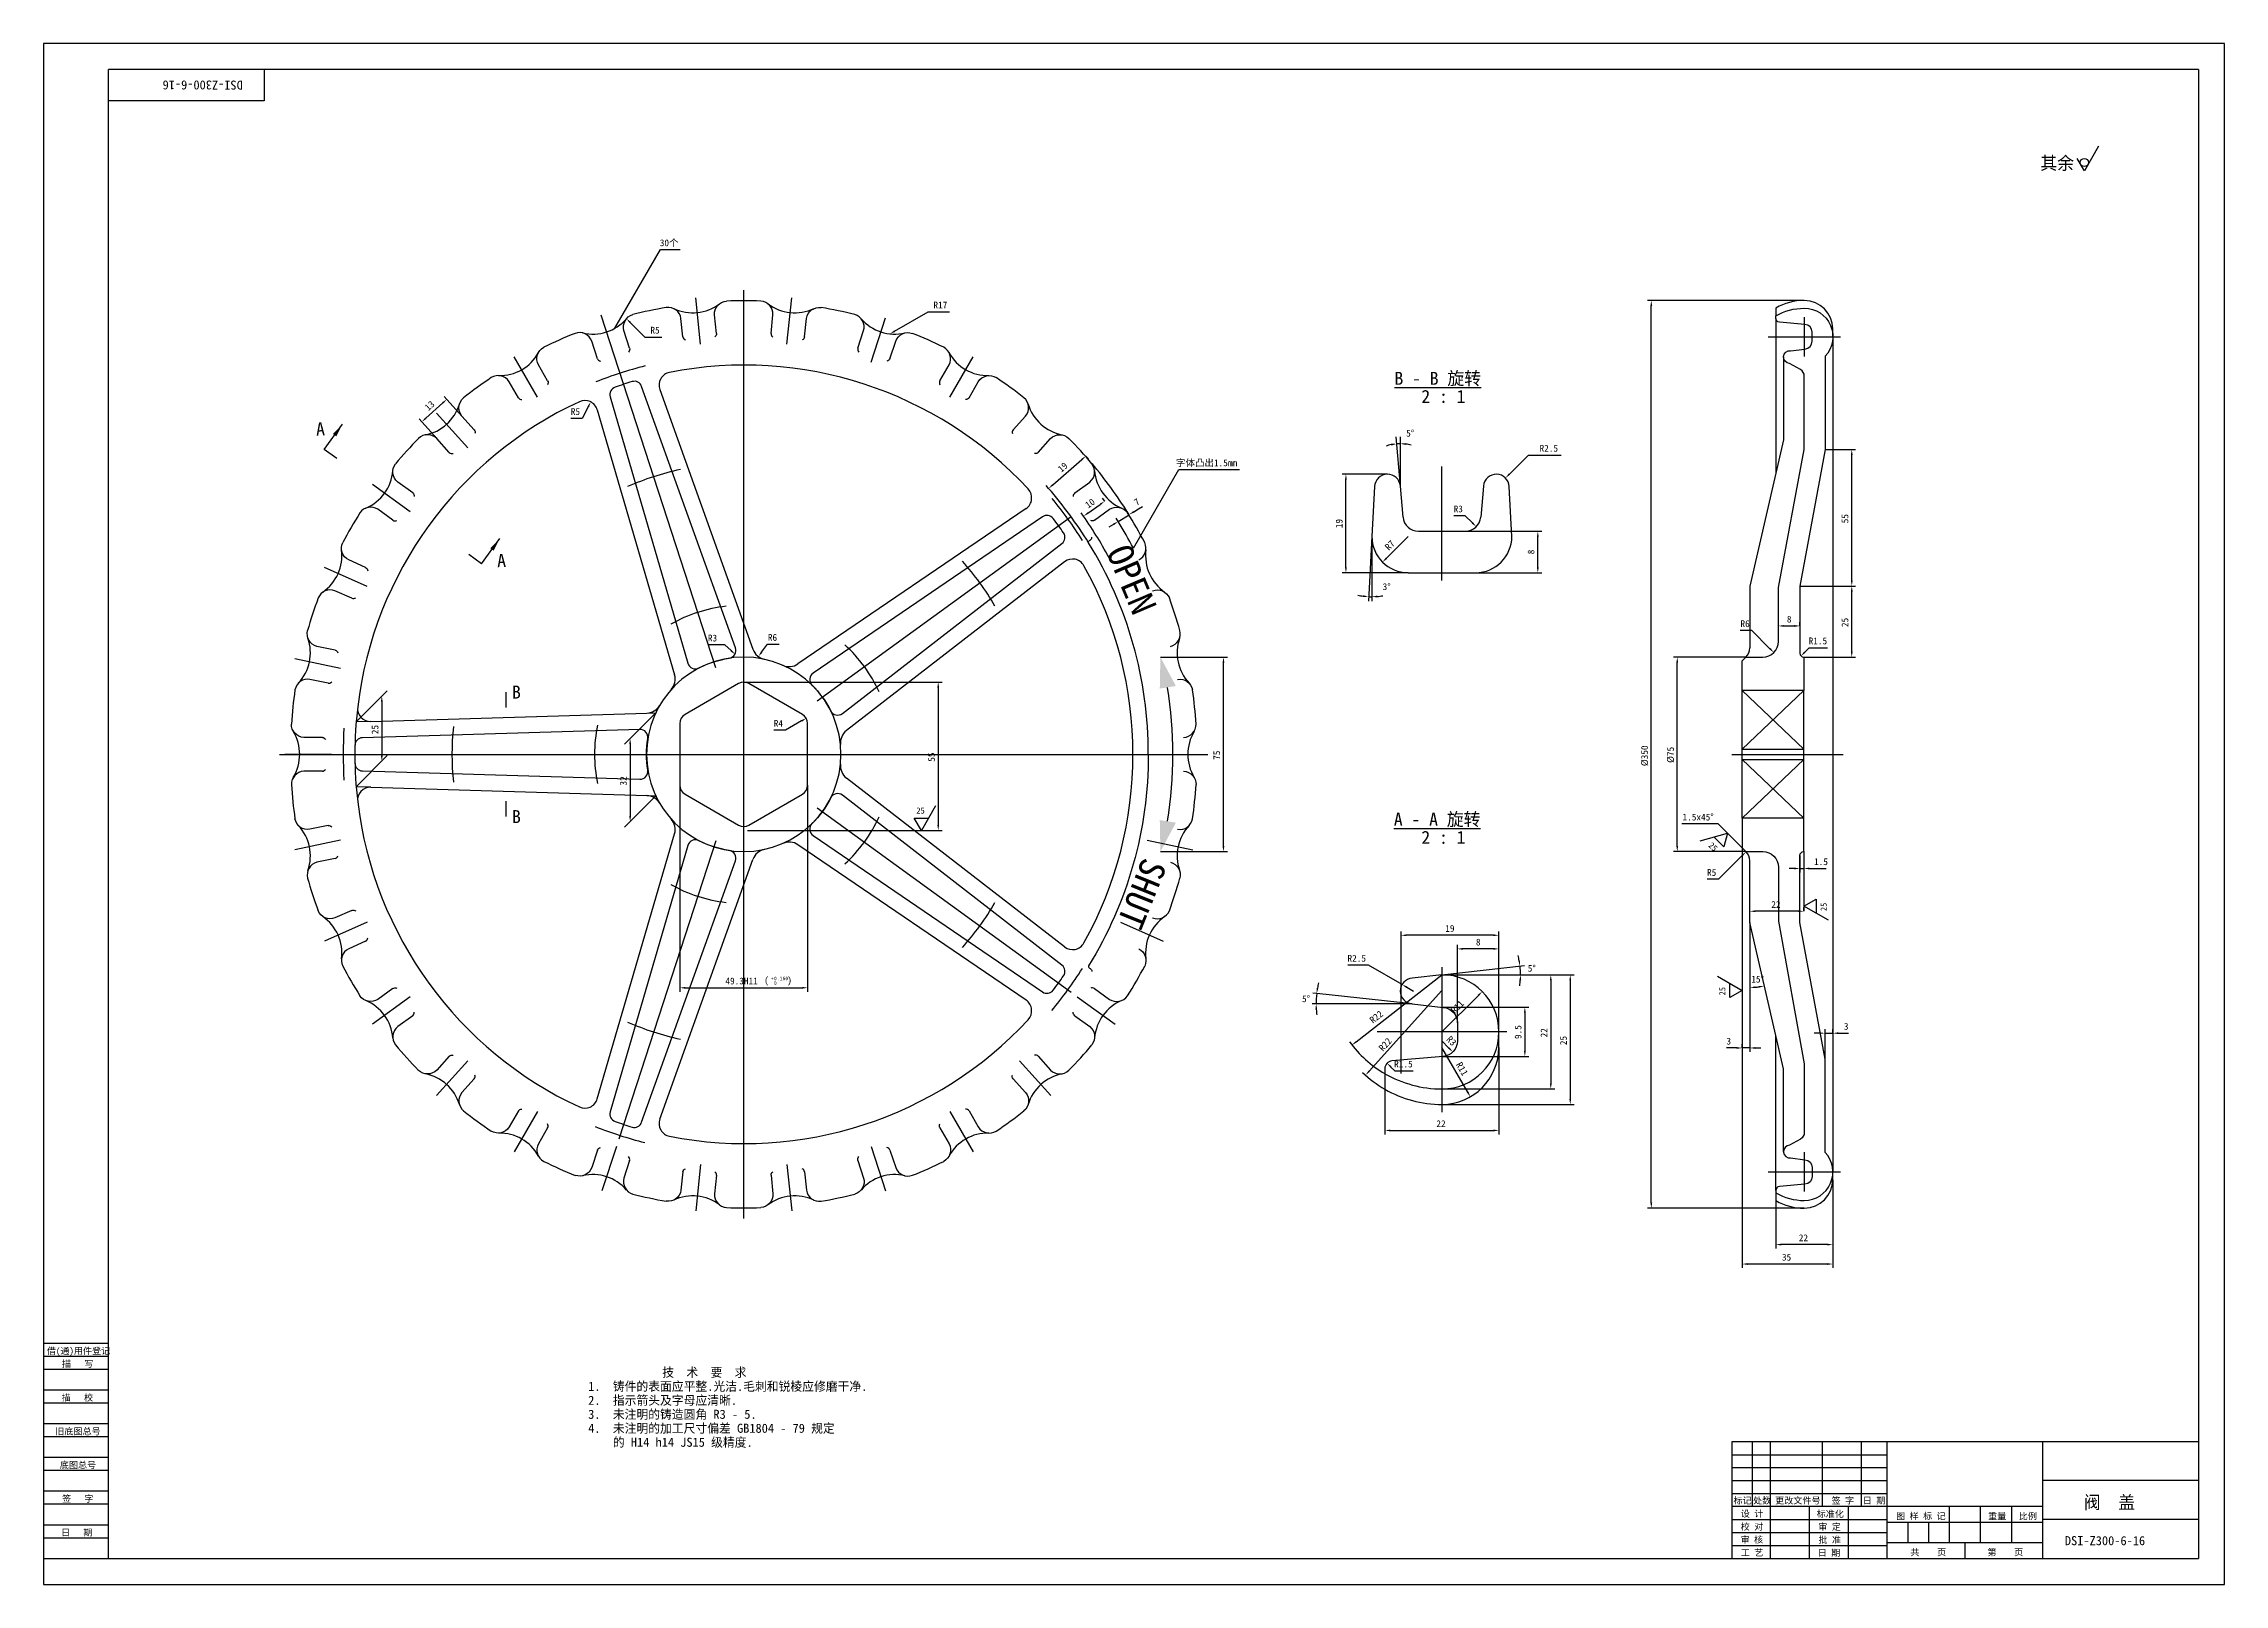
# Model space of a CAD drawing. Header units: metres. Extents: x 0 to 841, y 0 to 594.
import ezdxf

# ---------------------------------------------------------------- set-up
doc = ezdxf.new("R2010")
doc.units = ezdxf.units.M
for name, color, linetype in [('B', 3, 'Continuous'), ('C', 6, 'Continuous'), ('D', 1, 'Continuous'), ('FL', 5, 'Continuous'), ('T', 7, 'Continuous'), ('TL', 4, 'Continuous')]:
    doc.layers.add(name, color=color, linetype=linetype)

# ---------------------------------------------------------------- blocks, each defined once
blk = doc.blocks.new('TUKUN1')
at = {"layer": 'FL'}
for p, q in [((841, 594), (0, 594)), ((0, 594), (0, 0)), ((841, 0), (841, 594)), ((0, 83), (25, 83)), ((0, 75), (25, 75)), ((0, 70), (25, 70)), ((0, 62), (25, 62)), ((0, 57), (25, 57)), ((659, 30), (659, 55)), ((666, 10), (666, 55)), ((686, 30), (686, 55)), ((701, 30), (701, 55)), ((0, 49), (25, 49)), ((0, 44), (25, 44)), ((651, 50), (711, 50)), ((651, 45), (711, 45)), ((0, 36), (25, 36)), ((651, 40), (711, 40)), ((651, 35), (711, 35)), ((0, 31), (25, 31)), ((696, 10), (696, 30)), ((0, 23), (25, 23)), ((0, 18), (25, 18)), ((651, 25), (711, 25)), ((651, 20), (711, 20)), ((651, 15), (711, 15)), ((0, 0), (841, 0))]:
    blk.add_line(p, q, dxfattribs=at)
at = {"layer": 'TL'}
for p, q in [((831, 584), (25, 584)), ((25, 10), (25, 584)), ((85, 584), (85, 572)), ((831, 584), (831, 10)), ((85, 572), (25, 572)), ((0, 93), (25, 93)), ((0, 88), (25, 88)), ((831, 55), (651, 55)), ((651, 55), (651, 10)), ((711, 10), (711, 55)), ((771, 10), (771, 55)), ((831, 40), (771, 40)), ((771, 30), (651, 30)), ((681, 10), (681, 30)), ((735, 16), (735, 30)), ((747, 16), (747, 30)), ((759, 16), (759, 30)), ((711, 24), (771, 24)), ((719, 16), (719, 24)), ((727, 16), (727, 24)), ((831, 25), (771, 25)), ((0, 10), (831, 10)), ((771, 16), (711, 16)), ((741, 10), (741, 16))]:
    blk.add_line(p, q, dxfattribs=at)
at = {"layer": 'T'}
for s, p in [('借(通)用件登记', (1.26, 88.76)), ('描   写', (7.09, 83.76)), ('描   校', (6.98, 70.76)), ('旧底图总号', (4.52, 57.76)), ('底图总号', (6.25, 44.76)), ('签   字', (7.1, 31.76)), ('标记', (651.71, 31.07)), ('处数', (659.22, 31.07)), ('更改文件号', (667.75, 31.07)), ('签 字', (689.53, 31.07)), ('日 期', (701.57, 31.07)), ('设 计', (654.5, 25.99)), ('标准化', (683.77, 25.93)), ('图 样 标 记', (714.4, 25.04)), ('重量', (749.88, 25.04)), ('比例', (761.7, 25.04)), ('日   期', (6.72, 18.76)), ('校 对', (654.48, 20.99)), ('审 核', (654.41, 15.99)), ('批 准', (684.46, 15.93)), ('审 定', (684.39, 20.93)), ('工 艺', (654.52, 10.99)), ('日 期', (684.18, 10.93)), ('共    页', (719.91, 11.13)), ('第    页', (749.62, 11.13))]:
    blk.add_text(s, height=2.5, dxfattribs=at).set_placement(p)

msp = doc.modelspace()

# ---------------------------------------------------------------- linework, layer by layer
at = {"layer": 'B'}
for points in [[(230.63, 461.83, 0.4), (226.94, 463.69, 0.01), (220.38, 461.55, 0.4), (218.49, 457.88), (248.47, 355.11, 0.47), (252.73, 353.29, -0.08), (264.4, 357.08, 0.47), (266.78, 361.06)], [(392.72, 401.27, 0.4), (393.35, 405.35, 0.01), (389.29, 410.94, 0.4), (385.22, 411.6), (296.74, 351.32, 0.47), (296.32, 346.71, -0.08), (303.54, 336.78, 0.47), (308.05, 335.75)], [(122.95, 326.38, 0.4), (120.04, 323.45, 0.01), (120.04, 316.55, 0.4), (122.95, 313.62), (229.95, 310.38, 0.47), (233.01, 313.87, -0.08), (233.01, 326.13, 0.47), (229.95, 329.62)], [(385.22, 228.4, 0.4), (389.29, 229.06, 0.01), (393.35, 234.65, 0.4), (392.72, 238.73), (308.05, 304.25, 0.47), (303.54, 303.22, -0.08), (296.32, 293.29, 0.47), (296.74, 288.68)], [(218.49, 182.12, 0.4), (220.38, 178.45, 0.01), (226.94, 176.31, 0.4), (230.63, 178.17), (266.78, 278.94, 0.47), (264.4, 282.92, -0.08), (252.73, 286.71, 0.47), (248.47, 284.89)]]:
    msp.add_lwpolyline(points, format="xyb", close=True, dxfattribs=at)
at = {"layer": 'C'}
for points in [[(270, 141), (270, 499)], [(259.18, 353.29), (214.99, 489.29)], [(253.38, 478.13), (251.5, 496.03)], [(286.62, 478.13), (288.5, 496.03)], [(319.13, 471.22), (324.7, 488.34)], [(679, 488.6), (679, 473.4)], [(665, 481), (693, 481)], [(190.5, 457.7), (181.5, 473.29)], [(349.5, 457.7), (358.5, 473.29)], [(163.61, 438.16), (151.56, 451.54)], [(539.23, 387), (539.23, 431)], [(141.37, 413.46), (126.8, 424.04)], [(298.32, 340.57), (396.21, 411.69)], [(124.75, 384.67), (108.3, 391.99)], [(114.47, 353.06), (96.87, 356.8)], [(91, 320), (449, 320)], [(111, 320), (93, 320)], [(429, 320), (447, 320)], [(651, 320), (694, 320)], [(298.32, 299.43), (396.21, 228.31)], [(114.47, 286.94), (96.87, 283.2)], [(259.18, 286.71), (221.79, 171.64)], [(425.53, 286.94), (443.13, 283.2)], [(124.75, 255.33), (108.3, 248.01)], [(415.25, 255.33), (431.7, 248.01)], [(539.23, 238), (539.23, 182)], [(141.37, 226.54), (126.8, 215.96)], [(398.63, 226.54), (413.2, 215.96)], [(564.23, 213), (514.23, 213)], [(163.61, 201.84), (151.56, 188.46)], [(376.39, 201.84), (388.44, 188.46)], [(190.5, 182.3), (181.5, 166.71)], [(349.5, 182.3), (358.5, 166.71)], [(220.87, 168.78), (215.3, 151.66)], [(319.13, 168.78), (324.7, 151.66)], [(253.38, 161.87), (251.5, 143.97)], [(286.62, 161.87), (288.5, 143.97)], [(679, 166.6), (679, 151.4)], [(665, 159), (693, 159)]]:
    msp.add_lwpolyline(points, dxfattribs=at)
at = {"layer": 'D'}
for p, q in [((787, 545), (784.27, 549.73)), ((792.46, 554.46), (787, 545)), ((220.34, 484.28), (237.84, 514.59)), ((237.84, 514.59), (237.84, 514.59)), ((237.84, 514.59), (245.54, 514.59)), ((328.2, 483.15), (341.11, 490.6)), ((341.11, 490.6), (343.21, 490.6)), ((343.21, 490.6), (349.4, 490.6)), ((679, 495), (618.5, 495)), ((620, 147.1), (620, 492.9)), ((226.25, 486.48), (231.84, 480.89)), ((231.84, 480.89), (233.94, 480.89)), ((233.94, 480.89), (238.38, 480.89)), ((153.93, 455.48), (147.39, 449.59)), ((161.31, 450.42), (154.49, 458)), ((151.65, 441.72), (144.83, 449.3)), ((207.75, 449.51), (203.31, 449.51)), ((210.04, 454), (207.75, 449.51)), ((523.21, 423.44), (521.56, 442.36)), ((523.21, 423.44), (523.21, 442.44)), ((687, 437.5), (698.8, 437.5)), ((389.17, 423.89), (400.33, 433.62)), ((401.91, 435), (402.9, 433.87)), ((420.29, 399.45), (437.79, 429.76)), ((437.79, 429.76), (437.79, 429.76)), ((437.79, 429.76), (461.22, 429.76)), ((565.25, 428.02), (572.6, 435.37)), ((572.6, 435.37), (574.7, 435.37)), ((574.7, 435.37), (585.27, 435.37)), ((697.3, 386.98), (697.3, 435.4)), ((387.59, 422.51), (386.6, 423.64)), ((518.23, 428), (500.73, 428)), ((502.23, 392.1), (502.23, 425.9)), ((401.03, 411.83), (400.17, 413.05)), ((402.75, 413.03), (407.5, 416.36)), ((409.22, 417.57), (408.35, 418.79)), ((414.37, 409.76), (418.61, 412.4)), ((418.61, 412.4), (417.82, 413.68)), ((420.4, 413.51), (422.18, 414.62)), ((422.18, 414.62), (423.72, 415.58)), ((412.59, 408.66), (410.8, 407.55)), ((414.37, 409.76), (413.58, 411.04)), ((512.23, 404), (510.92, 379.03)), ((512.23, 404), (512.23, 379)), ((517.82, 395.59), (526.23, 404)), ((548.22, 412), (543.78, 412)), ((550.98, 409.24), (548.22, 412)), ((548.22, 406), (577.73, 406)), ((576.23, 392.1), (576.23, 403.9)), ((526.23, 390), (500.73, 390)), ((552.23, 390), (577.73, 390)), ((677.3, 384.88), (698.8, 384.88)), ((677.3, 384.88), (698.8, 384.88)), ((697.3, 359.6), (697.3, 382.78)), ((669, 369.5), (669, 371)), ((677.3, 369.5), (677.3, 371)), ((260.62, 362.21), (256.18, 362.21)), ((262.72, 362.21), (260.62, 362.21)), ((265.15, 359.97), (262.72, 362.21)), ((276.88, 359.38), (279.17, 362.46)), ((279.17, 362.46), (283.61, 362.46)), ((658.76, 367.74), (654.31, 367.74)), ((665.76, 360.74), (658.76, 367.74)), ((671.1, 369.5), (675.2, 369.5)), ((430.68, 357.5), (456.5, 357.5)), ((455, 284.6), (455, 355.4)), ((656.5, 357.5), (628.5, 357.5)), ((630, 284.6), (630, 355.4)), ((678.8, 357.5), (698.8, 357.5)), ((679.23, 359.42), (680.92, 361.12)), ((680.92, 361.12), (687.99, 361.12)), ((270, 347.84), (346.5, 347.84)), ((345, 345.74), (345, 292.79)), ((120.52, 332.5), (132.54, 344.52)), ((130.42, 340.3), (130.42, 319.5)), ((236.08, 336), (224.06, 323.98)), ((286.15, 329.32), (281.58, 329.32)), ((292.3, 332.87), (286.15, 329.32)), ((226.19, 324), (226.19, 296.2)), ((120.52, 307.5), (132.54, 319.52)), ((236.08, 304), (224.06, 291.98)), ((245.35, 308.08), (245.35, 228.5)), ((294.65, 308.08), (294.65, 228.5)), ((338.49, 290.69), (335.76, 295.42)), ((335.76, 295.42), (341.23, 295.42)), ((343.96, 300.16), (338.49, 290.69)), ((271.46, 290.69), (346.5, 290.69)), ((645.81, 293.19), (631.74, 293.19)), ((638.84, 286.64), (649.34, 289.66)), ((648.02, 284.36), (644.09, 288.15)), ((655, 284), (645.81, 293.19)), ((645.81, 293.19), (645.81, 293.19)), ((649.34, 289.66), (648.02, 284.36)), ((430.68, 282.5), (456.5, 282.5)), ((656.5, 282.5), (628.5, 282.5)), ((655.05, 280.98), (645.93, 271.86)), ((655, 284), (655, 122)), ((677.3, 281), (677.3, 274.5)), ((678.8, 282.5), (678.8, 259.5)), ((678.8, 282.5), (678.8, 274.5)), ((645.93, 271.86), (641.49, 271.86)), ((675.2, 276), (673.1, 276)), ((677.3, 276), (678.8, 276)), ((680.9, 276), (683, 276)), ((683, 276), (687.44, 276)), ((658, 259.5), (658, 261)), ((678.8, 261.5), (683.53, 264.23)), ((688.27, 256.04), (678.8, 261.5)), ((678.8, 259.5), (678.8, 261)), ((683.53, 264.23), (683.53, 258.77)), ((658, 255.12), (658, 205.3)), ((676.7, 259.5), (660.1, 259.5)), ((523.48, 197), (523.48, 251.75)), ((559.13, 250.25), (525.58, 250.25)), ((545.23, 216.52), (545.23, 246.5)), ((559.13, 245), (547.33, 245)), ((561.23, 213), (561.23, 251.75)), ((561.23, 213), (561.23, 246.5)), ((510.91, 238.75), (502.97, 238.75)), ((523.9, 231.25), (510.91, 238.75)), ((539.23, 235), (571.04, 238.53)), ((247.45, 230), (292.55, 230)), ((491.02, 227.81), (489.47, 227.98)), ((527.79, 223.77), (491.02, 227.81)), ((506.21, 209.2), (539.23, 235)), ((511.19, 197.86), (539.23, 229)), ((525.72, 230.2), (528.23, 228.75)), ((539.23, 235), (582.73, 235)), ((539.23, 235), (590.23, 235)), ((553.3, 227.07), (539.23, 213)), ((581.23, 232.9), (581.23, 193.1)), ((588.73, 232.9), (588.73, 187.1)), ((645.54, 234.46), (655, 229)), ((650.27, 226.27), (650.27, 231.73)), ((655, 229), (650.27, 226.27)), ((491.79, 223.77), (489.24, 223.77)), ((527.79, 223.77), (491.79, 223.77)), ((539.23, 222.5), (572.73, 222.5)), ((571.23, 220.4), (571.23, 205.6)), ((684.9, 212.5), (682.8, 212.5)), ((687, 202.5), (687, 214)), ((687, 212.5), (690, 212.5)), ((690, 212.5), (690, 214)), ((692.1, 212.5), (694.2, 212.5)), ((694.2, 212.5), (696.02, 212.5)), ((541.97, 206.75), (539.23, 209.52)), ((549.18, 189.77), (539.23, 207)), ((539.23, 203.5), (572.73, 203.5)), ((561.23, 207), (561.23, 173.5)), ((650.8, 206.8), (648.98, 206.8)), ((652.9, 206.8), (650.8, 206.8)), ((655, 206.8), (655, 208.3)), ((658, 206.8), (655, 206.8)), ((660.1, 206.8), (662.2, 206.8)), ((519.59, 199.46), (521.08, 197.98)), ((521.08, 197.98), (528.15, 197.98)), ((517.23, 190.89), (517.23, 173.5)), ((539.23, 191), (582.73, 191)), ((539.23, 185), (590.23, 185)), ((519.33, 175), (559.13, 175)), ((690, 156), (690, 129.5)), ((690, 156), (690, 122)), ((679, 145), (618.5, 145)), ((668, 147.95), (668, 129.5)), ((687.9, 131), (670.1, 131)), ((687.9, 123.5), (657.1, 123.5))]:
    msp.add_line(p, q, dxfattribs=at)
for points in [[(108.2, 437.56), (115.25, 447.26)], [(113.05, 434.03), (108.2, 437.56)], [(168.87, 393.47), (164.02, 397)], [(168.87, 393.47), (175.93, 403.18)], [(178.3, 344), (178.3, 338)], [(178.3, 302), (178.3, 296)]]:
    msp.add_lwpolyline(points, dxfattribs=at)
msp.add_circle((787, 548.15), 1.58, dxfattribs=at)
for centre, radius, start, end in [((523.21, 423.44), 16.33, 102.37, 109.75), ((523.21, 423.44), 16.33, 90, 95), ((523.21, 423.44), 16.33, 75.25, 82.63), ((512.23, 404), 23.24, 256.64, 261.82), ((512.23, 404), 23.24, 267, 270), ((512.23, 404), 23.24, 275.18, 280.36), ((539.23, 235), 30.32, 10.3, 14.27), ((539.23, 235), 30.32, 0, 6.33), ((527.79, 223.77), 37.05, 173.73, 180), ((527.79, 223.77), 37.05, 167.23, 170.48), ((539.23, 235), 30.32, 352.06, 356.03), ((658, 255.12), 25, 274.81, 278.19), ((527.79, 223.77), 37.05, 183.25, 186.5), ((539.23, 235), 44, 216, 240), ((539.23, 229), 44, 226, 240)]:
    msp.add_arc(centre, radius, start, end, dxfattribs=at)
for points in [[(226, 486.23), (226.5, 486.73), (224.77, 487.96)], [(619.65, 492.9), (620.35, 492.9), (620, 495)], [(328.38, 482.84), (328.03, 483.45), (326.38, 482.1)], [(153.7, 455.74), (154.16, 455.22), (155.49, 456.89)], [(210.35, 453.84), (209.73, 454.16), (210.99, 455.87)], [(112.87, 442.59), (115.25, 447.26), (111.54, 443.55)], [(147.16, 449.85), (147.63, 449.33), (145.83, 448.19)], [(519.66, 439.73), (519.77, 439.04), (521.79, 439.7)], [(525.29, 439.28), (525.33, 439.98), (523.21, 439.77)], [(696.95, 435.4), (697.65, 435.4), (697.3, 437.5)], [(400.1, 433.88), (400.56, 433.35), (401.91, 435)], [(388.94, 424.16), (389.4, 423.63), (387.59, 422.51)], [(501.88, 425.9), (502.58, 425.9), (502.23, 428)], [(565.5, 427.77), (565, 428.27), (563.76, 426.54)], [(402.55, 413.32), (402.95, 412.74), (401.03, 411.83)], [(407.3, 416.65), (407.7, 416.07), (409.22, 417.57)], [(420.21, 413.81), (420.58, 413.22), (418.61, 412.4)], [(412.4, 408.95), (412.77, 408.36), (414.37, 409.76)], [(550.73, 408.99), (551.23, 409.49), (552.47, 407.76)], [(575.88, 403.9), (576.58, 403.9), (576.23, 406)], [(173.54, 398.5), (175.93, 403.18), (172.21, 399.47)], [(518.06, 395.34), (517.57, 395.83), (516.33, 394.1)], [(501.88, 392.1), (502.58, 392.1), (502.23, 390)], [(575.88, 392.1), (576.58, 392.1), (576.23, 390)], [(696.95, 386.98), (697.65, 386.98), (697.3, 384.88)], [(508.96, 381.35), (508.89, 380.65), (511.01, 380.8)], [(514.34, 380.51), (514.31, 381.21), (512.23, 380.76)], [(696.95, 382.78), (697.65, 382.78), (697.3, 384.88)], [(671.1, 369.85), (671.1, 369.15), (669, 369.5)], [(675.2, 369.85), (675.2, 369.15), (677.3, 369.5)], [(265.38, 360.23), (264.91, 359.71), (266.69, 358.54)], [(277.16, 359.17), (276.6, 359.59), (275.63, 357.69)], [(454.65, 355.4), (455.35, 355.4), (455, 357.5)], [(629.65, 355.4), (630.35, 355.4), (630, 357.5)], [(665.51, 360.49), (666.01, 360.99), (667.24, 359.26)], [(679.47, 359.18), (678.98, 359.67), (677.74, 357.94)], [(696.95, 359.6), (697.65, 359.6), (697.3, 357.5)], [(344.65, 345.74), (345.35, 345.74), (345, 347.84)], [(130.07, 340.3), (130.77, 340.3), (130.42, 342.4)], [(292.47, 332.57), (292.12, 333.18), (294.11, 333.92)], [(225.84, 324), (226.54, 324), (226.19, 326.1)], [(130.07, 319.5), (130.77, 319.5), (130.42, 317.4)], [(225.84, 296.2), (226.54, 296.2), (226.19, 294.1)], [(344.65, 292.79), (345.35, 292.79), (345, 290.69)], [(454.65, 284.6), (455.35, 284.6), (455, 282.5)], [(629.65, 284.6), (630.35, 284.6), (630, 282.5)], [(655.3, 280.73), (654.8, 281.23), (656.54, 282.46)], [(675.2, 276.35), (675.2, 275.65), (677.3, 276)], [(680.9, 276.35), (680.9, 275.65), (678.8, 276)], [(660.1, 259.85), (660.1, 259.15), (658, 259.5)], [(676.7, 259.85), (676.7, 259.15), (678.8, 259.5)], [(525.58, 250.6), (525.58, 249.9), (523.48, 250.25)], [(547.33, 245.35), (547.33, 244.65), (545.23, 245)], [(559.13, 250.6), (559.13, 249.9), (561.23, 250.25)], [(559.13, 245.35), (559.13, 244.65), (561.23, 245)], [(569.41, 240.47), (568.71, 240.37), (569.36, 238.34)], [(247.45, 230.35), (247.45, 229.65), (245.35, 230)], [(292.55, 230.35), (292.55, 229.65), (294.65, 230)], [(491.6, 229.85), (490.9, 229.95), (490.96, 227.82)], [(525.54, 229.9), (525.89, 230.5), (523.9, 231.25)], [(553.55, 226.82), (553.05, 227.32), (554.79, 228.56)], [(569.13, 232.91), (569.83, 232.89), (569.55, 235)], [(580.88, 232.9), (581.58, 232.9), (581.23, 235)], [(588.38, 232.9), (589.08, 232.9), (588.73, 235)], [(660.11, 229.85), (660.08, 230.55), (658, 230.12)], [(661.5, 230.71), (661.62, 230.03), (663.62, 230.76)], [(490.45, 221.66), (491.15, 221.68), (490.74, 223.77)], [(570.88, 220.4), (571.58, 220.4), (571.23, 222.5)], [(684.9, 212.85), (684.9, 212.15), (687, 212.5)], [(692.1, 212.85), (692.1, 212.15), (690, 212.5)], [(506.43, 208.93), (506, 209.48), (504.56, 207.91)], [(541.72, 206.5), (542.22, 207), (543.45, 205.26)], [(570.88, 205.6), (571.58, 205.6), (571.23, 203.5)], [(652.9, 207.15), (652.9, 206.45), (655, 206.8)], [(660.1, 207.15), (660.1, 206.45), (658, 206.8)], [(511.45, 197.63), (510.93, 198.1), (509.79, 196.3)], [(519.35, 199.22), (519.84, 199.71), (518.11, 200.95)], [(548.88, 189.59), (549.48, 189.94), (550.23, 187.95)], [(580.88, 193.1), (581.58, 193.1), (581.23, 191)], [(588.38, 187.1), (589.08, 187.1), (588.73, 185)], [(519.33, 175.35), (519.33, 174.65), (517.23, 175)], [(559.13, 175.35), (559.13, 174.65), (561.23, 175)], [(619.65, 147.1), (620.35, 147.1), (620, 145)], [(670.1, 131.35), (670.1, 130.65), (668, 131)], [(687.9, 131.35), (687.9, 130.65), (690, 131)], [(657.1, 123.85), (657.1, 123.15), (655, 123.5)], [(687.9, 123.85), (687.9, 123.15), (690, 123.5)]]:
    msp.add_solid(points, dxfattribs=at)
at = {"layer": 'FL'}
for points in [[(418.14, 413.17, 0.03), (404.38, 432.1, 0.03)], [(402.99, 401.54, 0.04), (387.59, 422.51, 0.04)], [(411.45, 394.77, 0.03), (401.03, 411.83, 0.03)], [(420.29, 399.45, 0.02), (414.37, 409.76, 0.02)], [(121.12, 338.28, 0.06), (121.12, 301.72, 0.06)]]:
    msp.add_lwpolyline(points, format="xyb", dxfattribs=at)
for points in [[(655, 344.65), (678.8, 322)], [(655, 322), (678.8, 344.65)], [(126.23, 332.67), (120.52, 332.5)], [(232.59, 335.89), (236.08, 336)], [(655, 295.35), (678.8, 318)], [(655, 318), (678.8, 295.35)], [(126.23, 307.33), (120.52, 307.5)], [(232.59, 304.11), (236.08, 304)]]:
    msp.add_lwpolyline(points, dxfattribs=at)
at = {"layer": 'TL'}
for points in [[(207.87, 482.47, 0.28), (224.77, 487.96, 0.28)], [(223.76, 483.36, -0.41), (227.21, 489.53, -0.41)], [(240.14, 492.28, 0.02), (227.21, 489.53, 0.02)], [(245.8, 488.04, 0.41), (240.14, 492.28, 0.41)], [(243.01, 491.84, 0.28), (260.68, 493.7, 0.28)], [(258.73, 489.4, -0.41), (263.39, 494.72, -0.41)], [(276.61, 494.72, 0.02), (263.39, 494.72, 0.02)], [(281.27, 489.4, 0.41), (276.61, 494.72, 0.41)], [(279.32, 493.7, 0.28), (296.99, 491.84, 0.28)], [(294.2, 488.04, -0.41), (299.86, 492.28, -0.41)], [(312.79, 489.53, 0.02), (299.86, 492.28, 0.02)], [(316.24, 483.36, 0.41), (312.79, 489.53, 0.41)], [(315.23, 487.96, 0.28), (332.13, 482.47, 0.28)], [(690, 481), (690, 484, 0.41), (679, 495, 0.13), (668, 492.05), (668, 489.05)], [(204.97, 482.3, 0.02), (192.89, 476.93, 0.02)], [(211.39, 479.34, 0.41), (204.97, 482.3, 0.41)], [(246.55, 480.93, 0.27), (247.48, 479.75, 0.27)], [(259.48, 482.29, -0.27), (258.81, 480.94, -0.27)], [(280.52, 482.29, 0.27), (281.19, 480.94, 0.27)], [(293.45, 480.93, -0.27), (292.52, 479.75, -0.27)], [(328.61, 479.34, -0.41), (335.02, 482.31, -0.41)], [(347.1, 476.93, 0.02), (335.02, 482.31, 0.02)], [(175.45, 466.01, 0.28), (190.83, 474.89, 0.28)], [(190.8, 470.17, -0.41), (192.89, 476.93, -0.41)], [(213.6, 472.54, 0.27), (214.76, 471.58, 0.27)], [(225.97, 476.56, -0.27), (225.6, 475.1, -0.27)], [(314.03, 476.56, 0.27), (314.4, 475.1, 0.27)], [(326.4, 472.54, -0.27), (325.24, 471.58, -0.27)], [(349.2, 470.17, 0.41), (347.1, 476.93, 0.41)], [(349.17, 474.89, 0.28), (364.55, 466.01, 0.28)], [(172.65, 465.24, 0.02), (161.95, 457.47, 0.02)], [(179.55, 463.67, 0.41), (172.65, 465.24, 0.41)], [(194.38, 463.98, -0.27), (194.32, 462.48, -0.27)], [(231.99, 469.75, 0.03), (212.9, 463.56, 0.03)], [(241.38, 467.24, 0.46), (237.63, 460.65, 0.46)], [(379.7, 422.3, 0.26), (241.38, 467.24, 0.26)], [(345.62, 463.98, 0.27), (345.68, 462.48, 0.27)], [(360.45, 463.67, -0.41), (367.35, 465.24, -0.41)], [(378.05, 457.47, 0.02), (367.35, 465.24, 0.02)], [(206.61, 455.95, 0.26), (121.12, 338.28, 0.26)], [(147.16, 443.16, 0.28), (160.36, 455.04, 0.28)], [(161.31, 450.42, -0.41), (161.95, 457.47, -0.41)], [(183.12, 457.48, 0.27), (184.45, 456.78, 0.27)], [(213.52, 452.82, 0.46), (206.61, 455.95, 0.46)], [(356.88, 457.48, -0.27), (355.55, 456.78, -0.27)], [(378.69, 450.42, 0.41), (378.05, 457.47, 0.41)], [(379.64, 455.05, 0.28), (392.84, 443.16, 0.28)], [(144.58, 441.82, 0.02), (135.73, 432, 0.02)], [(151.65, 441.72, 0.41), (144.58, 441.82, 0.41)], [(166.1, 445.11, -0.27), (166.35, 443.63, -0.27)], [(373.9, 445.11, 0.27), (373.65, 443.63, 0.27)], [(388.35, 441.73, -0.41), (395.42, 441.83, -0.41)], [(404.27, 432, 0.02), (395.42, 441.83, 0.02)], [(124.23, 414.92, 0.28), (134.68, 429.3, 0.28)], [(136.57, 424.98, -0.41), (135.73, 432, -0.41)], [(156.44, 436.41, 0.27), (157.88, 436.01, 0.27)], [(245.56, 429.81, 0.05), (225.22, 423.2, 0.05)], [(383.56, 436.41, -0.27), (382.12, 436.01, -0.27)], [(403.43, 424.98, 0.41), (404.27, 432, 0.41)], [(405.32, 429.3, 0.28), (415.76, 414.92, 0.28)], [(142.35, 420.77, -0.27), (142.91, 419.38, -0.27)], [(378.86, 414.76, 0.46), (379.7, 422.3, 0.46)], [(397.64, 420.77, 0.27), (397.09, 419.38, 0.27)], [(524.26, 411.48), (523.21, 423.44, 0.93), (513.24, 423.26), (512.23, 404, 0.41), (526.23, 390), (552.23, 390, 0.41), (566.23, 404), (565.22, 423.26, 0.93), (555.25, 423.44), (554.2, 411.48)], [(121.99, 413.09, 0.02), (115.38, 401.63, 0.02)], [(128.93, 414.46, 0.41), (121.99, 413.09, 0.41)], [(400.68, 402.42, 0.03), (388.89, 418.67, 0.03)], [(411.07, 414.46, -0.41), (418.01, 413.09, -0.41)], [(424.62, 401.64, 0.02), (418.01, 413.09, 0.02)], [(134.71, 410.26, 0.27), (136.21, 410.16, 0.27)], [(426, 320, 0.14), (402.99, 401.54, -0.36), (403.62, 402.62, 0.27), (404.24, 403.7, 0.27)], [(405.29, 410.26, -0.27), (403.79, 410.16, -0.27)], [(524.26, 411.48, 0.39), (530.24, 406), (548.22, 406, 0.39), (554.2, 411.48, 0.39)], [(107.68, 382.54, 0.28), (114.91, 398.77, 0.28)], [(117.66, 394.94, -0.41), (115.38, 401.63, -0.41)], [(401.19, 392.72, 0.46), (393.76, 394.25, 0.46)], [(422.34, 394.94, 0.41), (424.62, 401.64, 0.41)], [(425.09, 398.78, 0.28), (432.32, 382.54, 0.28)], [(124.19, 392.03, -0.27), (125.02, 390.78, -0.27)], [(366.89, 377.17, 0.05), (354.32, 394.48, 0.05)], [(401.19, 247.28, 0.26), (401.19, 392.72, 0.26)], [(105.87, 380.28, 0.02), (101.79, 367.7, 0.02)], [(112.37, 383.06, 0.41), (105.87, 380.28, 0.41)], [(118.9, 380.16, 0.27), (120.39, 380.37, 0.27)], [(427.63, 383.07, -0.41), (434.13, 380.28, -0.41)], [(438.21, 367.7, 0.02), (434.13, 380.28, 0.02)], [(263.24, 377.1, 0.1), (241.9, 370.17, 0.1)], [(98.23, 347.43, 0.28), (101.92, 364.81, 0.28)], [(105.41, 361.63, -0.41), (101.79, 367.7, -0.41)], [(322.22, 344.07, 0.1), (309.03, 362.22, 0.1)], [(434.59, 361.63, 0.41), (438.21, 367.7, 0.41)], [(438.08, 364.81, 0.28), (441.77, 347.43, 0.28)], [(112.4, 360.14, -0.27), (113.48, 359.1, -0.27)], [(232.5, 320, 1), (307.5, 320, 1), (232.5, 320, 1)], [(273.56, 360.49, 0.26), (277.93, 356.65, 0.26)], [(285.12, 354.32, 0.26), (290.92, 354.85, 0.26)], [(656.5, 357.5, 0.2), (658, 361.07, 0.2)], [(96.93, 344.84, 0.02), (95.55, 331.69, 0.02)], [(102.71, 348.91, 0.41), (96.93, 344.84, 0.41)], [(109.7, 347.43, 0.27), (111.11, 347.95, 0.27)], [(242.04, 344.99, 0.26), (243.32, 350.67, 0.26)], [(433.41, 294.19, 0.08), (433.41, 345.81, 0.08)], [(437.29, 348.91, -0.41), (443.07, 344.84, -0.41)], [(444.45, 331.69, 0.02), (443.07, 344.84, 0.02)], [(121.12, 338.28, 0.46), (126.23, 332.67, 0.46)], [(232.59, 335.89, 0.26), (237.59, 338.87, 0.26)], [(100.35, 326.5, -0.41), (95.55, 331.69, -0.41)], [(96.28, 311.12, 0.28), (96.28, 328.88, 0.28)], [(115.83, 330.13, 0.03), (115.82, 310.06, 0.03)], [(158.01, 330.69, 0.05), (158.01, 309.31, 0.05)], [(213.6, 331.22, 0.1), (213.6, 308.78, 0.1)], [(309.61, 329.13, 0.26), (307.31, 323.78, 0.26)], [(439.65, 326.5, 0.41), (444.45, 331.69, 0.41)], [(443.72, 328.88, 0.28), (443.72, 311.12, 0.28)], [(107.5, 326.5, -0.27), (108.77, 325.7, -0.27)], [(426, 320, -0.14), (402.99, 238.46, 0.36), (403.62, 237.38, -0.27), (404.24, 236.3, -0.27)], [(100.35, 313.5, 0.41), (95.55, 308.31, 0.41)], [(107.5, 313.5, 0.27), (108.77, 314.3, 0.27)], [(307.31, 316.22, 0.26), (309.61, 310.87, 0.26)], [(439.65, 313.5, -0.41), (444.45, 308.31, -0.41)], [(95.55, 308.31, 0.02), (96.93, 295.16, 0.02)], [(126.23, 307.33, 0.46), (121.12, 301.72, 0.46)], [(237.59, 301.13, 0.26), (232.59, 304.11, 0.26)], [(443.07, 295.16, 0.02), (444.45, 308.31, 0.02)], [(102.71, 291.09, -0.41), (96.93, 295.16, -0.41)], [(121.12, 301.72, 0.26), (206.61, 184.05, 0.26)], [(243.32, 289.33, 0.26), (242.04, 295.01, 0.26)], [(309.03, 277.78, 0.1), (322.22, 295.93, 0.1)], [(437.29, 291.09, 0.41), (443.07, 295.16, 0.41)], [(101.92, 275.19, 0.28), (98.23, 292.57, 0.28)], [(109.7, 292.57, -0.27), (111.11, 292.05, -0.27)], [(290.92, 285.15, 0.26), (285.12, 285.68, 0.26)], [(441.77, 292.57, 0.28), (438.08, 275.19, 0.28)], [(105.41, 278.37, 0.41), (101.79, 272.3, 0.41)], [(112.4, 279.86, 0.27), (113.48, 280.9, 0.27)], [(277.93, 283.35, 0.26), (273.56, 279.51, 0.26)], [(434.59, 278.37, -0.41), (438.21, 272.3, -0.41)], [(671, 166.88), (671, 198.81), (658, 255.12), (658, 278.93, 0.2), (656.5, 282.5, 0.2)], [(101.79, 272.3, 0.02), (105.87, 259.72, 0.02)], [(241.9, 269.83, 0.1), (263.24, 262.9, 0.1)], [(434.13, 259.72, 0.02), (438.21, 272.3, 0.02)], [(354.32, 245.52, 0.05), (366.89, 262.83, 0.05)], [(112.37, 256.93, -0.41), (105.87, 259.72, -0.41)], [(114.91, 241.22, 0.28), (107.68, 257.46, 0.28)], [(118.91, 259.84, -0.27), (120.39, 259.63, -0.27)], [(432.32, 257.46, 0.28), (425.09, 241.23, 0.28)], [(427.63, 256.94, 0.41), (434.13, 259.72, 0.41)], [(117.66, 245.06, 0.41), (115.38, 238.36, 0.41)], [(124.19, 247.97, 0.27), (125.03, 249.21, 0.27)], [(393.76, 245.75, 0.46), (401.19, 247.28, 0.46)], [(422.34, 245.06, -0.41), (424.62, 238.37, -0.41)], [(115.38, 238.36, 0.02), (121.99, 226.91, 0.02)], [(388.77, 221.19, 0.03), (400.58, 237.42, 0.03)], [(418.01, 226.91, 0.02), (424.62, 238.37, 0.02)], [(134.71, 229.74, -0.27), (136.21, 229.84, -0.27)], [(405.29, 229.74, 0.27), (403.79, 229.84, 0.27)], [(128.93, 225.54, -0.41), (121.99, 226.91, -0.41)], [(134.68, 210.7, 0.28), (124.24, 225.08, 0.28)], [(142.36, 219.23, 0.27), (142.91, 220.62, 0.27)], [(379.7, 217.7, 0.46), (378.86, 225.24, 0.46)], [(397.65, 219.23, -0.27), (397.09, 220.62, -0.27)], [(415.77, 225.08, 0.28), (405.32, 210.7, 0.28)], [(411.07, 225.54, 0.41), (418.01, 226.91, 0.41)], [(136.57, 215.02, 0.41), (135.73, 208, 0.41)], [(225.22, 216.8, 0.05), (245.56, 210.19, 0.05)], [(241.38, 172.76, 0.26), (379.7, 217.7, 0.26)], [(403.43, 215.02, -0.41), (404.27, 208, -0.41)], [(517.23, 196.89), (517.23, 190.89, 0.13), (539.23, 185, 0.41), (561.23, 207), (561.23, 213)], [(135.73, 208, 0.02), (144.58, 198.17, 0.02)], [(156.44, 203.59, -0.27), (157.88, 203.99, -0.27)], [(383.56, 203.59, 0.27), (382.12, 203.99, 0.27)], [(395.42, 198.18, 0.02), (404.27, 208, 0.02)], [(151.65, 198.27, -0.41), (144.58, 198.17, -0.41)], [(160.36, 184.95, 0.28), (147.16, 196.84, 0.28)], [(166.1, 194.89, 0.27), (166.35, 196.37, 0.27)], [(373.9, 194.89, -0.27), (373.65, 196.37, -0.27)], [(392.84, 196.84, 0.28), (379.64, 184.96, 0.28)], [(388.35, 198.28, 0.41), (395.42, 198.18, 0.41)], [(161.31, 189.58, 0.41), (161.95, 182.53, 0.41)], [(206.61, 184.05, 0.46), (213.52, 187.18, 0.46)], [(378.69, 189.58, -0.41), (378.05, 182.53, -0.41)], [(161.95, 182.53, 0.02), (172.65, 174.76, 0.02)], [(183.12, 182.52, -0.27), (184.45, 183.22, -0.27)], [(194.38, 176.02, 0.27), (194.32, 177.52, 0.27)], [(237.63, 179.35, 0.46), (241.38, 172.76, 0.46)], [(345.62, 176.02, -0.27), (345.68, 177.52, -0.27)], [(356.88, 182.52, 0.27), (355.55, 183.22, 0.27)], [(367.35, 174.76, 0.02), (378.05, 182.53, 0.02)], [(179.55, 176.33, -0.41), (172.65, 174.76, -0.41)], [(190.83, 165.11, 0.28), (175.45, 173.99, 0.28)], [(190.8, 169.83, 0.41), (192.9, 163.07, 0.41)], [(212.73, 176.51, 0.03), (231.81, 170.29, 0.03)], [(213.6, 167.46, -0.27), (214.76, 168.42, -0.27)], [(326.4, 167.46, 0.27), (325.24, 168.42, 0.27)], [(349.2, 169.83, -0.41), (347.11, 163.07, -0.41)], [(364.55, 173.99, 0.28), (349.17, 165.11, 0.28)], [(360.45, 176.33, 0.41), (367.35, 174.76, 0.41)], [(192.9, 163.07, 0.02), (204.98, 157.69, 0.02)], [(211.39, 160.66, -0.41), (204.98, 157.69, -0.41)], [(225.97, 163.44, 0.27), (225.6, 164.9, 0.27)], [(246.55, 159.07, -0.27), (247.48, 160.25, -0.27)], [(293.45, 159.07, 0.27), (292.52, 160.25, 0.27)], [(314.03, 163.44, -0.27), (314.4, 164.9, -0.27)], [(328.61, 160.66, 0.41), (335.03, 157.7, 0.41)], [(335.03, 157.7, 0.02), (347.11, 163.07, 0.02)], [(224.77, 152.04, 0.28), (207.87, 157.53, 0.28)], [(223.76, 156.64, 0.41), (227.21, 150.47, 0.41)], [(245.8, 151.96, -0.41), (240.14, 147.72, -0.41)], [(259.48, 157.71, 0.27), (258.81, 159.06, 0.27)], [(280.52, 157.71, -0.27), (281.19, 159.06, -0.27)], [(294.2, 151.96, 0.41), (299.86, 147.72, 0.41)], [(316.24, 156.64, -0.41), (312.79, 150.47, -0.41)], [(332.13, 157.53, 0.28), (315.23, 152.04, 0.28)], [(668, 150.95), (668, 147.95, 0.13), (679, 145, 0.41), (690, 156), (690, 159)], [(227.21, 150.47, 0.02), (240.14, 147.72, 0.02)], [(260.68, 146.3, 0.28), (243.01, 148.16, 0.28)], [(258.73, 150.6, 0.41), (263.39, 145.28, 0.41)], [(263.39, 145.28, 0.02), (276.61, 145.28, 0.02)], [(281.27, 150.6, -0.41), (276.61, 145.28, -0.41)], [(296.99, 148.16, 0.28), (279.32, 146.3, 0.28)], [(299.86, 147.72, 0.02), (312.79, 150.47, 0.02)]]:
    msp.add_lwpolyline(points, format="xyb", dxfattribs=at)
for points in [[(246.55, 480.93), (245.8, 488.04)], [(259.48, 482.29), (258.73, 489.4)], [(280.52, 482.29), (281.27, 489.4)], [(293.45, 480.93), (294.2, 488.04)], [(668, 488.09), (668, 428.2)], [(225.97, 476.56), (223.76, 483.36)], [(314.03, 476.56), (316.24, 483.36)], [(690, 481), (690, 159)], [(213.6, 472.54), (211.39, 479.34)], [(326.4, 472.54), (328.61, 479.34)], [(671, 473.12), (671, 441.19), (658, 384.88), (658, 361.07)], [(183.12, 457.48), (179.55, 463.67)], [(194.38, 463.98), (190.8, 470.17)], [(345.62, 463.98), (349.2, 470.17)], [(356.88, 457.48), (360.45, 463.67)], [(237.63, 460.65), (273.56, 360.49)], [(166.1, 445.11), (161.31, 450.42)], [(213.52, 452.82), (243.32, 350.67)], [(373.9, 445.11), (378.69, 450.42)], [(156.44, 436.41), (151.65, 441.72)], [(383.56, 436.41), (388.35, 441.73)], [(142.35, 420.77), (136.57, 424.98)], [(397.64, 420.77), (403.43, 424.98)], [(134.71, 410.26), (128.93, 414.46)], [(378.86, 414.76), (290.92, 354.85)], [(405.29, 410.26), (411.07, 414.46)], [(124.19, 392.03), (117.66, 394.94)], [(393.76, 394.25), (309.61, 329.13)], [(118.9, 380.16), (112.37, 383.06)], [(112.4, 360.14), (105.41, 361.63)], [(109.7, 347.43), (102.71, 348.91)], [(655, 295.35), (655, 344.65)], [(678.8, 295.35), (678.8, 344.65)], [(126.23, 332.67), (232.59, 335.89)], [(107.5, 326.5), (100.35, 326.5)], [(655, 322), (678.8, 322)], [(107.5, 313.5), (100.35, 313.5)], [(655, 318), (678.8, 318)], [(126.23, 307.33), (232.59, 304.11)], [(393.76, 245.75), (309.61, 310.87)], [(109.7, 292.57), (102.71, 291.09)], [(213.52, 187.18), (243.32, 289.33)], [(112.4, 279.86), (105.41, 278.37)], [(237.63, 179.35), (273.56, 279.51)], [(378.86, 225.24), (290.92, 285.15)], [(118.91, 259.84), (112.37, 256.93)], [(124.19, 247.97), (117.66, 245.06)], [(134.71, 229.74), (128.93, 225.54)], [(405.29, 229.74), (411.07, 225.54)], [(142.36, 219.23), (136.57, 215.02)], [(397.65, 219.23), (403.43, 215.02)], [(668, 151.91), (668, 211.8)], [(156.44, 203.59), (151.65, 198.27)], [(383.56, 203.59), (388.35, 198.28)], [(166.1, 194.89), (161.31, 189.58)], [(373.9, 194.89), (378.69, 189.58)], [(183.12, 182.52), (179.55, 176.33)], [(356.88, 182.52), (360.45, 176.33)], [(194.38, 176.02), (190.8, 169.83)], [(345.62, 176.02), (349.2, 169.83)], [(213.6, 167.46), (211.39, 160.66)], [(225.97, 163.44), (223.76, 156.64)], [(314.03, 163.44), (316.24, 156.64)], [(326.4, 167.46), (328.61, 160.66)], [(246.55, 159.07), (245.8, 151.96)], [(259.48, 157.71), (258.73, 150.6)], [(280.52, 157.71), (281.27, 150.6)], [(293.45, 159.07), (294.2, 151.96)]]:
    msp.add_lwpolyline(points, dxfattribs=at)
for points in [[(687, 473.45), (687, 437.5), (677.3, 384.88), (677.3, 359, 0.41), (678.8, 357.5), (678.8, 344.65), (655, 344.65), (655, 356), (656.5, 357.5), (663, 357.5, 0.41), (669, 363.5), (669, 384.35), (679, 437.5), (679, 465.73, 0.27), (677.5, 468.33), (673.28, 470.63, -1), (673.72, 475.62), (679.26, 476.27, 0.39), (682, 479.24), (682, 482.76, 0.39), (679.26, 485.73), (669.37, 486.59, -0.39), (668, 488.09), (668, 489.05, -0.13), (679, 492, -0.66)], [(292.65, 335.39), (272, 347.31, 0.27), (268, 347.31), (247.35, 335.39, 0.27), (245.35, 331.92), (245.35, 308.08, 0.27), (247.35, 304.61), (268, 292.69, 0.27), (272, 292.69), (292.65, 304.61, 0.27), (294.65, 308.08), (294.65, 331.92, 0.27)], [(679, 174.27, -0.27), (677.5, 171.67), (673.28, 169.37, 1), (673.72, 164.38), (679.26, 163.73, -0.39), (682, 160.76), (682, 157.24, -0.39), (679.26, 154.27), (669.37, 153.41, 0.39), (668, 151.91), (668, 150.95, 0.13), (679, 148, 0.66), (687, 166.55), (687, 202.5), (677.3, 255.12), (677.3, 281, -0.41), (678.8, 282.5), (678.8, 295.35), (655, 295.35), (655, 284), (656.5, 282.5), (663, 282.5, -0.41), (669, 276.5), (669, 255.65), (679, 200.65)], [(539.75, 222.45, -0.39), (545.23, 216.52), (545.23, 209.48, -0.39), (539.75, 203.55), (519.97, 201.81, 0.39), (517.23, 198.83), (517.23, 196.89, 0.13), (539.23, 191, 1), (539.23, 235), (527.79, 233.73, 0.92), (527.79, 223.77)]]:
    msp.add_lwpolyline(points, format="xyb", close=True, dxfattribs=at)
for points in [[(430.68, 357.5), (430.45, 345.35), (436.67, 346.33)], [(430.68, 282.5), (430.45, 294.65), (436.67, 293.67)]]:
    msp.add_solid(points, dxfattribs=at)

# ---------------------------------------------------------------- block references
msp.add_blockref('TUKUN1', (0, 0), dxfattribs=at)

# ---------------------------------------------------------------- texts
at = {"layer": 'D'}
for s, height, rotation, p in [('DSI-Z300-6-16', 3.5, 180, (76.83, 579.75)), ('13', 2.62, 42, (148.39, 452.26)), ('A', 5, 2.51, (105.15, 442.88)), ('19', 2.62, 41.08, (392.52, 428.55)), ('10', 2.62, 35.02, (402.83, 414.69)), ('7', 2.62, 31.87, (421.55, 415.77)), ('55', 2.62, 90, (695.99, 409.07)), ('19', 2.62, 90, (500.92, 407.19)), ('A', 5, 2.51, (174.98, 392.14)), ('R7', 2.62, 45, (518.81, 398.43)), ('8', 2.62, 90, (574.92, 397.12)), ('25', 2.62, 90, (695.99, 369.07)), ('25', 2.62, 90, (129.11, 327.77)), ('55', 2.62, 90, (343.69, 317.14)), ('75', 2.62, 90, (453.69, 317.88)), ('%%c350', 2.62, 90, (618.69, 315.44)), ('%%c75', 2.62, 90, (628.69, 316.69)), ('32', 2.62, 90, (224.87, 307.98)), ('25', 2.38, 316, (641.82, 284.64)), ('25', 2.38, 90, (687.64, 259.57)), ('25', 2.38, 90, (648.55, 227.07)), ('R22', 2.62, 38, (512.63, 216.11)), ('R11', 2.62, 45, (544.22, 219.85)), ('R22', 2.62, 48, (516.54, 205.3)), ('R3', 2.62, 314.69, (540.74, 209.87)), ('9.5', 2.62, 90, (569.92, 210.25)), ('22', 2.62, 90, (579.92, 210.88)), ('25', 2.62, 90, (587.42, 207.88)), ('R11', 2.62, 300, (544.55, 200.4))]:
    msp.add_text(s, height=height, rotation=rotation, dxfattribs=at).set_placement(p)
for s, height, p in [('其余', 5, (770, 545.44)), ('30个', 2.62, (237.62, 515.9)), ('R17', 2.62, (343.15, 491.91)), ('R5', 2.62, (234, 482.21)), ('R5', 2.62, (203.31, 450.83)), ('5%%d', 2.62, (525.47, 442.49)), (' R2.5', 2.62, (575.13, 436.69)), ('字体凸出1.5mm', 2.62, (436.67, 431.07)), ('R3', 2.62, (543.78, 413.31)), ('3%%d', 2.62, (516.39, 383.34)), ('R6', 2.62, (654.38, 369.06)), ('8', 2.62, (672.28, 370.81)), ('R3', 2.62, (256.18, 363.52)), ('R6', 2.62, (279.3, 363.78)), ('R1.5', 2.62, (680.68, 362.43)), ('B', 5, (180.64, 341.5)), ('R4', 2.62, (281.58, 330.63)), ('B', 5, (180.64, 293.5)), ('25', 2.38, (336.57, 297.15)), ('1.5x45%%d', 2.62, (632.05, 294.5)), ('1.5', 2.62, (682.76, 277.31)), ('R5', 2.62, (641.49, 273.17)), ('22', 2.62, (666.28, 260.81)), ('19', 2.62, (540.54, 251.56)), ('8', 2.62, (552.36, 246.31)), ('R2.5', 2.62, (502.84, 240.06)), ('5%%d', 2.62, (572.35, 236.19)), ('49.3H11', 2.62, (262.94, 231.31)), ('(    )', 2.62, (277.88, 231.57)), ('+0.160', 1.42, (280.5, 232.89)), (' 0', 1.42, (280.5, 231.12)), ('5%%d', 2.62, (485.29, 224.46)), ('15%%d', 2.62, (658.56, 232.02)), ('3', 2.62, (648.98, 208.11)), ('3', 2.62, (694.27, 213.81)), ('R1.5', 2.62, (520.83, 199.29)), ('22', 2.62, (537.11, 176.31)), ('22', 2.62, (676.88, 132.31)), ('35', 2.62, (670.38, 124.81)), ('1.  铸件的表面应平整.光洁.毛刺和锐棱应修磨干净.', 3.5, (210, 74.61)), ('            技  术  要  求', 3.5, (210, 80)), ('3.  未注明的铸造圆角 R3 - 5.', 3.5, (210, 63.83)), ('2.  指示箭头及字母应清晰.', 3.5, (210, 69.22)), ('4.  未注明的加工尺寸偏差 GB1804 - 79 规定', 3.5, (210, 58.44)), ('    的 H14 h14 JS15 级精度.', 3.5, (210, 53.05)), ('  阀  盖  ', 5, (779.97, 29.14)), ('DSI-Z300-6-16', 3.5, (779.49, 15.1))]:
    msp.add_text(s, height=height, dxfattribs=at).set_placement(p)
at = {"layer": 'T'}
for s, p in [('%%uB - B 旋转%%u', (520.95, 462.46)), ('2 : 1', (531.33, 455.5)), ('%%uA - A 旋转%%u', (520.71, 292.46)), ('2 : 1', (531.33, 285.5))]:
    msp.add_text(s, height=5, dxfattribs=at).set_placement(p)
at = {"layer": 'TL'}
for s, rotation, p in [('OPEN', 293, (409.7, 398.01)), ('SHUT', 248, (424.09, 280.77))]:
    msp.add_text(s, height=10, rotation=rotation, dxfattribs=at).set_placement(p)

doc.saveas('drawing.dxf')
